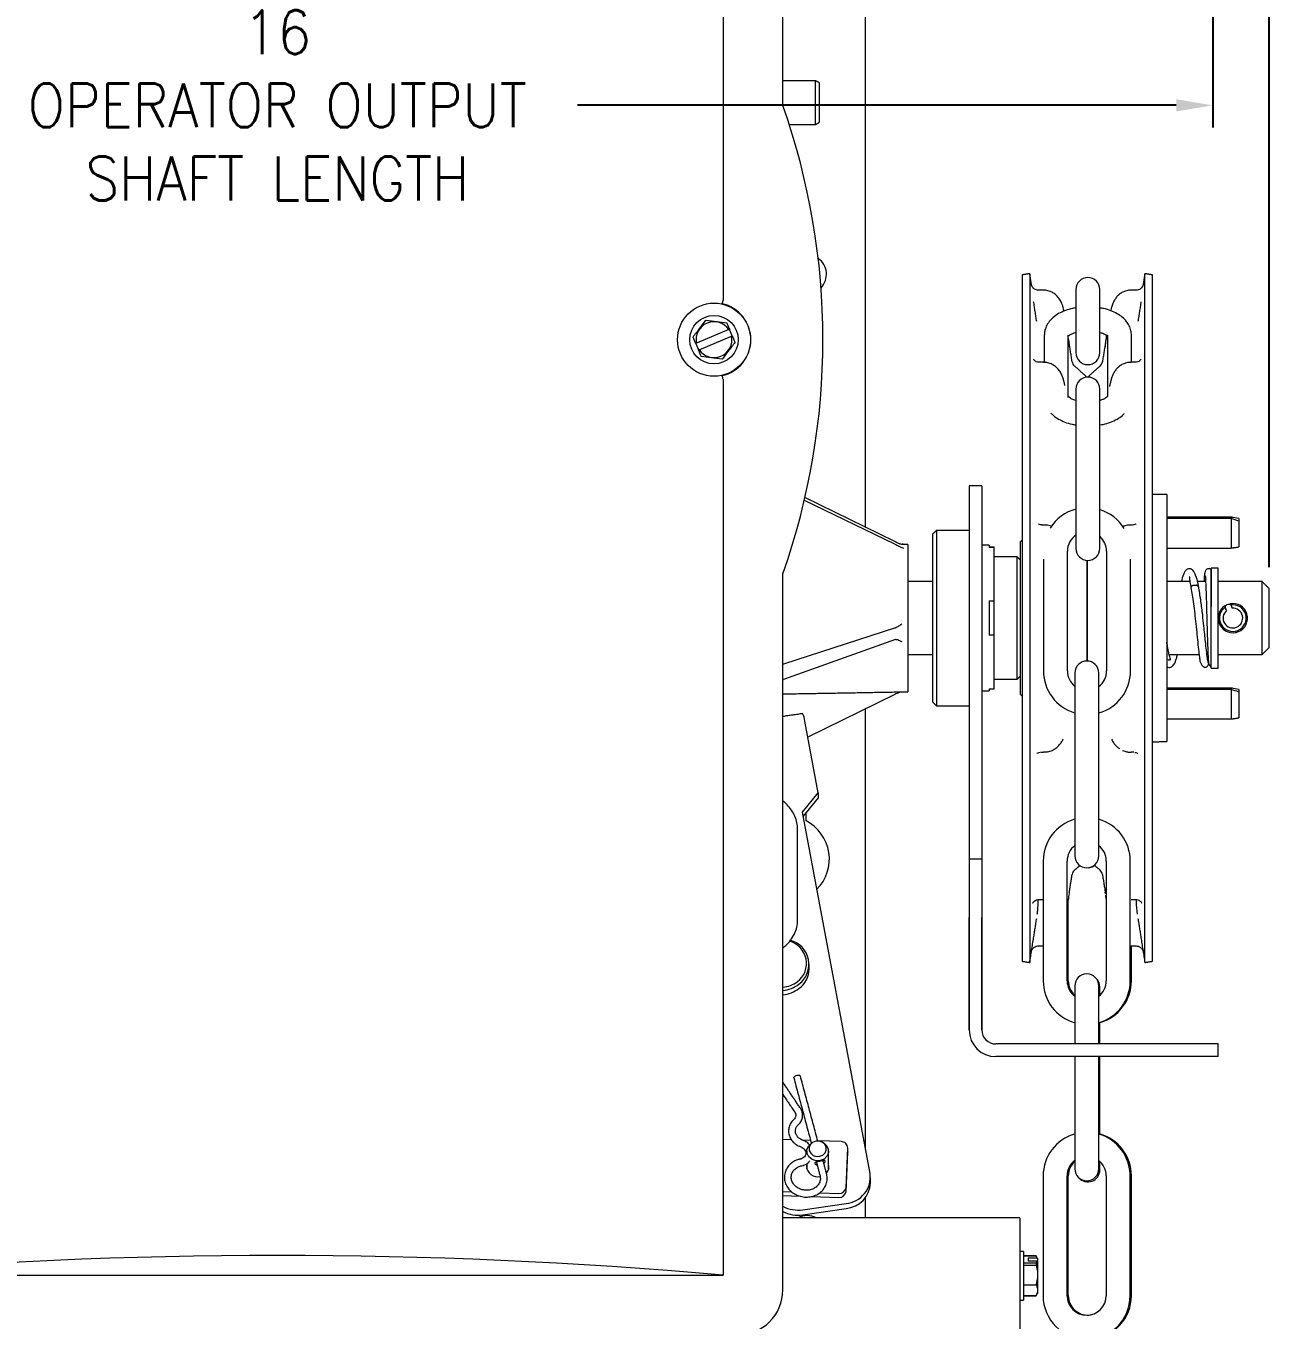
# Model space of a CAD drawing. Extents: x 2.2 to 29, y 8 to 42.7.
# Drawn here: x 16.03 to 26.66, y 13.64 to 24.71 of the extents above; entities that cross this region are included whole.
import ezdxf

# ---------------------------------------------------------------- set-up
doc = ezdxf.new("R2010")
doc.units = 0
doc.header["$LTSCALE"] = 0.5
doc.header["$MEASUREMENT"] = 0
doc.layers.get('Defpoints').update_dxf_attribs({"linetype": 'CONTINUOUS'})
doc.layers.add('DIM', color=1, linetype='CONTINUOUS')
doc.layers.add('OBJ', color=3, linetype='CONTINUOUS')
doc.styles.add('ROMANS', font='romans.shx', dxfattribs={"width": 0.9, "height": 0.375})
doc.dimstyles.new('GENIE', dxfattribs={"dimscale": 2, "dimtxt": 0.25, "dimasz": 0.156, "dimexe": 0.095, "dimexo": 0.0925, "dimgap": 0.095, "dimtad": 0, "dimtih": 1, "dimtoh": 1, "dimdec": 5, "dimzin": 4, "dimdsep": 46, "dimlunit": 5, "dimtxsty": 'ROMANS', "dimcen": 0.09, "dimadec": 0, "dimazin": 0, "dimtfac": 1, "dimtdec": 5, "dimtofl": 0, "dimtmove": 0, "dimatfit": 3, "dimfxl": 0, "dimfrac": 2, "dimtolj": 1, "dimtzin": 4, "dimarcsym": 0})

# ---------------------------------------------------------------- blocks, each defined once
blk = doc.blocks.new('*D34')
at = {"layer": 'Defpoints', "color": 0}
for p in [(10.183, 25.747), (26.183, 25.747), (26.183, 24.028)]:
    blk.add_point(p, dxfattribs=at)
at = {"layer": 'DIM', "color": 0, "lineweight": -2}
for p, q in [((10.183, 25.562), (10.183, 23.838)), ((26.183, 25.562), (26.183, 23.838)), ((10.495, 24.028), (15.614, 24.028)), ((25.871, 24.028), (20.751, 24.028))]:
    blk.add_line(p, q, dxfattribs=at)
at = {"layer": 'DIM', "color": 0}
for points in [[(10.495, 24.08), (10.495, 23.976), (10.183, 24.028)], [(25.871, 24.08), (25.871, 23.976), (26.183, 24.028)]]:
    blk.add_solid(points, dxfattribs=at)
at = {"layer": 'DIM', "color": 0, "insert": (18.183, 24.028), "char_height": 0.375, "attachment_point": 5, "style": 'ROMANS'}
blk.add_mtext('\\A1;16\\POPERATOR OUTPUT\\PSHAFT LENGTH', dxfattribs=at)
blk = doc.blocks.new('*D35')
at = {"layer": 'Defpoints', "color": 0}
for p in [(26.665, 40.907), (7.4, 35.562), (26.665, 19.895)]:
    blk.add_point(p, dxfattribs=at)
at = {"layer": 'DIM', "color": 0, "lineweight": -2}
for p, q in [((26.665, 20.08), (26.665, 41.097)), ((7.712, 40.907), (11.926, 40.907)), ((26.353, 40.907), (17.738, 40.907))]:
    blk.add_line(p, q, dxfattribs=at)
at = {"layer": 'DIM', "color": 0}
for points in [[(7.712, 40.959), (7.712, 40.855), (7.4, 40.907)], [(26.353, 40.959), (26.353, 40.855), (26.665, 40.907)]]:
    blk.add_solid(points, dxfattribs=at)
at = {"layer": 'DIM', "color": 0, "insert": (14.832, 40.907), "char_height": 0.375, "attachment_point": 5, "style": 'ROMANS'}
blk.add_mtext('\\A1;19 1/4 TYPICAL MIN.\\PSIDE ROOM', dxfattribs=at)

msp = doc.modelspace()

# ---------------------------------------------------------------- linework, layer by layer
at = {"layer": 'OBJ', "linetype": 'Continuous', "lineweight": 15}
for p, q in [((22.506124, 24.025946), (22.506124, 30.149075)), ((21.995214, 30.024074), (21.995214, 22.361324)), ((23.214204, 20.419156), (23.214204, 25.686775)), ((22.785904, 23.863873), (22.785904, 24.238875)), ((22.815904, 24.221552), (22.815904, 23.881196)), ((22.815904, 24.199377), (22.815904, 24.051374)), ((22.815904, 24.051374), (22.815904, 23.903376)), ((24.553206, 22.578299), (24.553206, 21.197827)), ((24.617405, 22.58847), (24.617405, 16.69847)), ((25.602402, 21.203211), (25.602402, 22.58847)), ((25.666606, 16.708636), (25.666606, 22.578299)), ((25.012405, 22.453369), (25.012405, 21.913369)), ((25.217403, 21.913369), (25.217403, 22.453369)), ((22.044868, 22.109938), (21.767369, 21.993545)), ((21.790577, 21.938211), (22.068077, 22.054609)), ((22.073418, 22.056848), (22.050209, 22.112177)), ((21.762033, 21.991301), (21.785241, 21.935972)), ((21.995214, 21.686825), (21.995214, 14.024075)), ((25.012405, 21.601862), (25.012405, 21.492814)), ((25.217403, 21.492814), (25.217403, 21.601862)), ((24.553206, 21.197827), (24.553206, 16.708636)), ((25.602402, 16.69847), (25.602402, 21.203211)), ((24.099905, 20.773471), (24.099905, 19.943328)), ((24.207907, 20.773471), (24.207907, 19.943328)), ((25.789908, 20.69919), (25.789908, 20.432063)), ((23.463276, 20.276452), (22.690082, 20.649882)), ((23.463276, 20.297098), (22.695535, 20.67333)), ((25.012405, 20.670641), (25.012405, 20.239695)), ((25.217403, 20.239695), (25.217403, 20.670641)), ((26.339904, 20.506099), (25.789908, 20.506099)), ((26.339904, 20.494835), (25.789908, 20.494835)), ((26.339904, 20.506188), (26.339904, 20.506099)), ((26.339904, 20.506099), (26.339904, 20.494835)), ((26.339904, 20.494835), (26.339904, 20.242187)), ((26.404906, 20.49468), (26.404906, 20.451864)), ((23.789905, 18.923469), (23.789905, 20.36347)), ((23.819904, 20.39347), (23.819904, 18.89347)), ((25.789908, 20.432063), (25.789908, 19.754128)), ((26.404906, 20.472758), (26.404906, 20.251686)), ((26.404906, 20.451864), (26.404906, 20.29019)), ((23.575253, 20.273435), (23.575253, 19.0135)), ((24.271905, 20.266967), (24.271905, 20.24558)), ((24.271905, 20.252671), (24.314904, 20.252671)), ((24.314904, 20.168469), (24.314904, 20.252671)), ((24.539905, 18.989874), (24.539905, 20.297065)), ((24.314904, 20.24558), (24.271905, 20.24558)), ((24.314904, 19.790956), (24.314904, 20.24558)), ((24.509905, 19.64347), (24.509905, 20.166967)), ((25.109908, 19.277042), (25.109908, 20.137315)), ((25.109908, 20.137315), (25.109908, 19.277042)), ((26.167905, 19.424153), (26.167905, 20.070971)), ((26.229903, 19.424153), (26.229903, 20.070971)), ((22.506124, 13.899074), (22.506124, 20.022203)), ((24.099905, 19.943328), (24.099905, 18.41361)), ((24.207907, 19.943328), (24.207907, 18.41361)), ((26.604905, 19.64347), (26.604905, 19.95547)), ((26.664904, 19.64347), (26.664904, 19.895471)), ((24.271905, 19.790956), (24.314904, 19.790956)), ((24.271905, 19.790956), (24.271905, 19.495983)), ((24.314904, 19.495983), (24.314904, 19.790956)), ((25.789908, 19.754128), (25.789908, 19.275615)), ((26.301654, 19.708434), (26.290015, 19.737199)), ((26.336365, 19.755954), (26.348005, 19.727184)), ((24.509905, 19.119967), (24.509905, 19.64347)), ((26.604905, 19.33147), (26.604905, 19.64347)), ((26.664904, 19.391469), (26.664904, 19.64347)), ((23.47087, 19.559713), (22.512695, 19.249192)), ((24.314904, 19.495983), (24.271905, 19.495983)), ((24.314904, 19.037666), (24.314904, 19.495983)), ((23.47087, 19.460244), (22.512695, 19.116968)), ((26.167905, 19.215968), (26.167905, 19.424153)), ((26.229903, 19.215968), (26.229903, 19.424153)), ((25.789908, 19.275615), (25.789908, 18.720353)), ((22.506124, 19.247475), (22.512695, 19.249192)), ((25.003554, 19.173776), (25.003554, 18.903776)), ((25.208552, 18.903776), (25.208552, 19.173776)), ((22.506124, 19.115027), (22.512695, 19.116969)), ((24.271905, 19.037666), (24.314904, 19.037666)), ((24.271905, 19.037666), (24.271905, 19.019968)), ((24.314904, 19.037666), (24.314904, 19.11847)), ((26.339904, 19.044659), (25.789908, 19.044659)), ((26.339904, 19.044748), (26.339904, 19.044659)), ((26.339904, 19.044659), (26.339904, 19.033395)), ((23.463276, 18.989837), (22.719157, 18.625178)), ((26.339904, 19.033395), (25.789908, 19.033395)), ((26.339904, 19.033395), (26.339904, 18.780751)), ((26.404906, 19.033245), (26.404906, 18.990423)), ((26.404906, 19.011318), (26.404906, 18.79025)), ((26.404906, 18.990423), (26.404906, 18.828749)), ((23.214204, 15.09832), (23.214204, 18.867783)), ((22.808122, 18.149604), (22.693691, 18.761307)), ((25.789908, 18.720353), (25.789908, 18.587749)), ((24.712219, 18.496188), (24.735375, 18.496188)), ((25.507589, 18.496188), (25.484432, 18.496188)), ((24.099905, 18.41361), (24.099905, 17.583467)), ((24.207907, 18.41361), (24.207907, 17.583467)), ((22.674373, 17.984048), (22.808122, 18.149604)), ((22.808122, 18.105534), (22.681071, 17.948262)), ((22.808122, 18.149604), (22.808122, 18.105534)), ((23.252567, 14.893266), (22.674373, 17.984048)), ((22.706705, 17.908693), (22.706705, 17.979998)), ((25.003554, 17.879778), (25.003554, 17.609778)), ((25.208552, 17.609778), (25.208552, 17.879778)), ((24.099905, 17.583467), (24.099905, 16.121469)), ((24.099905, 17.583467), (24.207907, 17.583467)), ((24.207907, 17.583467), (24.207907, 16.121469)), ((24.099905, 16.121469), (24.099905, 17.083469)), ((24.207907, 16.121469), (24.207907, 17.083469)), ((25.002737, 16.49841), (25.002737, 16.228405)), ((25.207735, 16.228405), (25.207735, 16.49841)), ((25.217403, 16.417094), (25.217403, 16.48868)), ((26.229903, 16.001471), (24.327905, 16.001471)), ((26.229903, 15.893469), (26.229903, 16.001471)), ((26.229903, 15.893469), (24.327905, 15.893469)), ((22.607827, 15.419364), (22.607982, 15.419115)), ((22.580728, 15.181396), (22.506124, 15.183953)), ((22.743707, 15.175811), (22.676504, 15.178115)), ((23.004123, 15.166893), (22.804832, 15.173717)), ((25.002737, 15.204407), (25.002737, 14.934407)), ((25.207735, 14.934407), (25.207735, 15.204407)), ((23.047076, 14.775338), (23.061757, 15.111724)), ((23.047076, 14.740547), (23.061757, 15.076933)), ((23.061804, 15.078984), (23.061757, 15.076933)), ((22.7116, 14.973183), (22.708677, 14.955377)), ((25.217403, 14.924678), (25.217403, 14.996762)), ((22.7116, 14.938392), (22.710634, 14.934693)), ((22.897604, 14.938392), (22.898548, 14.934792)), ((22.898571, 14.934693), (22.897604, 14.938392)), ((22.506124, 14.740678), (22.582113, 14.738073)), ((22.821916, 14.72986), (22.984801, 14.72428)), ((22.506124, 14.705887), (22.655572, 14.700766)), ((22.676847, 14.584251), (23.046804, 14.638566)), ((22.747462, 14.697617), (22.984801, 14.689488)), ((23.214204, 14.514884), (23.214204, 14.690488)), ((22.676847, 14.540181), (23.046804, 14.594496)), ((24.532203, 14.514884), (24.532203, 12.386323)), ((24.563207, 14.226088), (24.563207, 14.203143)), ((24.563207, 14.203143), (24.563207, 13.812089)), ((24.563207, 14.188669), (24.671659, 14.188669)), ((24.603203, 14.171745), (24.677948, 14.171745)), ((24.603203, 14.171745), (24.603203, 14.144289)), ((24.671659, 14.189091), (24.671659, 14.188669)), ((24.683205, 14.169088), (24.683205, 14.163494)), ((24.671659, 14.127365), (24.563207, 14.127365)), ((24.563207, 14.111093), (24.671659, 14.111093)), ((24.677948, 14.144289), (24.603203, 14.144289)), ((24.671659, 14.127365), (24.671659, 14.111093)), ((24.683205, 14.163494), (24.683205, 14.136038)), ((24.683205, 14.136038), (24.683205, 14.054882)), ((14.370217, 14.024075), (21.995214, 14.024075)), ((24.683205, 14.054882), (24.683205, 13.997502)), ((24.683205, 13.997502), (24.683205, 13.910836)), ((24.563207, 13.94129), (24.671659, 13.94129)), ((24.671659, 13.849288), (24.563207, 13.849288)), ((24.671659, 13.849288), (24.671659, 13.849091)), ((24.683205, 13.910836), (24.683205, 13.879743)), ((24.683205, 13.879743), (24.683205, 13.869089))]:
    msp.add_line(p, q, dxfattribs=at)
at = {"layer": 'OBJ', "linetype": 'Continuous', "lineweight": 15, "flags": 128}
for points in [[(26.052976, 19.919561), (26.052976, 19.919561)], [(25.120712, 17.508333), (25.154128, 17.515969), (25.17491, 17.527566)], [(22.599839, 15.712684), (22.599708, 15.715256), (22.602646, 15.720977), (22.609461, 15.72659), (22.61911, 15.731241), (22.63013, 15.734217), (22.640835, 15.735066), (22.649607, 15.733663), (22.655098, 15.730218), (22.656346, 15.727825)], [(22.78743, 15.169273), (22.761049, 15.158568), (22.741299, 15.139738), (22.731185, 15.115647), (22.732251, 15.089961), (22.744331, 15.066593), (22.765587, 15.049097), (22.792785, 15.040137), (22.82178, 15.041085), (22.848156, 15.051786), (22.867905, 15.070615), (22.878019, 15.094706), (22.876954, 15.120392), (22.864874, 15.14376), (22.843618, 15.161257), (22.81642, 15.170216), (22.78743, 15.169273)], [(22.861504, 15.149472), (22.879981, 15.132557), (22.895089, 15.103332), (22.896422, 15.071207), (22.883773, 15.041076), (22.859077, 15.017525), (22.826084, 15.00414), (22.789819, 15.002962), (22.755811, 15.014165), (22.729224, 15.036045), (22.714116, 15.06527), (22.712783, 15.097395), (22.725432, 15.127526), (22.747706, 15.149472)], [(22.710657, 14.934792), (22.711098, 14.936557), (22.7116, 14.938392)]]:
    msp.add_lwpolyline(points, dxfattribs=at)
at = {"layer": 'OBJ', "linetype": 'Continuous', "lineweight": 15}
for radius in [0.3125, 0.207]:
    msp.add_circle((21.917724, 22.024075), radius, dxfattribs=at)
for centre, radius, start, end in [((16.838361, 22.024075), 6.010909, 340.5466288, 19.4533712), ((22.714205, 22.583525), 0.165, 315.9495438, 54.9281387), ((25.114905, 22.453371), 0.1025, 0, 180), ((21.917724, 22.024075), 0.31504, 282.5866872, 77.4133128), ((21.917724, 22.024075), 0.153422, 34.0312691, 191.4788268), ((21.917724, 22.024075), 0.153422, 214.0312691, 11.4788268), ((25.114905, 21.913371), 0.1025, 180, 0), ((25.0422, 21.845451), 0.0625, 189, 228.3263491), ((25.177611, 21.845451), 0.0625, 311.6736509, 351), ((25.114905, 21.601862), 0.1025, 0, 180), ((25.047405, 21.673469), 0.0625, 28.7921374, 48.3263491), ((25.172405, 21.673469), 0.0625, 131.6736509, 150.4254472), ((25.10725, 20.215167), 0.3725, 104.7508363, 148.0730102), ((25.10725, 20.215167), 0.3725, 31.486145, 72.5155671), ((25.10725, 20.215167), 0.1675, 124.3625347, 180), ((25.10725, 20.215167), 0.1675, 0, 48.0749806), ((25.114905, 20.239692), 0.1025, 180, 0), ((26.041545, 19.900476), 0.022247, 20.8555717, 59.0817047), ((26.354905, 19.643469), 0.125, 123.5634619, 100.4895438), ((26.354905, 19.643469), 0.114, 124.6943218, 99.3586839), ((26.354905, 19.643469), 0.084, 129.3411564, 94.7118492), ((25.106055, 19.173777), 0.1025, 0, 180), ((25.10725, 19.191167), 0.3725, 180, 253.3700745), ((25.10725, 19.191167), 0.1675, 180, 231.7516116), ((25.10725, 19.191167), 0.1675, 307.21508, 0), ((25.10725, 19.191167), 0.3725, 285.7809897, 0), ((22.523133, 18.74923), 0.170985, 4.0504257, 26.8547177), ((22.536705, 17.582875), 0.3675, 315.2729065, 62.4459588), ((25.105251, 17.565503), 0.3725, 106.3092813, 180), ((25.105251, 17.565503), 0.3725, 0, 73.8992248), ((25.105251, 17.565503), 0.1675, 127.382777, 180), ((25.106055, 17.609777), 0.1025, 180, 0), ((25.105251, 17.565503), 0.1675, 0, 51.9212783), ((25.0422, 17.441487), 0.0625, 131.6736509, 171), ((25.177611, 17.441487), 0.0625, 9, 48.3263491), ((22.512844, 16.691024), 0.195894, 307.234045, 75.2267679), ((22.516989, 16.682188), 0.21233, 306.8701221, 75.9098698), ((22.520425, 16.646335), 0.211302, 305.9205646, 359.1988654), ((25.105235, 16.498407), 0.1025, 0, 180), ((22.483901, 16.733021), 0.246854, 275.1650612, 306.6844932), ((22.484094, 16.727455), 0.268281, 274.7100764, 306.689902), ((25.105251, 16.541503), 0.3725, 180, 254.0254907), ((25.105251, 16.541503), 0.1675, 180, 232.2633206), ((25.114905, 16.542472), 0.1675, 180, 227.9581789), ((25.114905, 16.488679), 0.1025, 0, 48.6641457), ((25.105251, 16.541503), 0.1675, 307.7231848, 0), ((25.105251, 16.541503), 0.3725, 285.9695174, 0), ((25.114905, 16.542472), 0.3725, 285.9720133, 0), ((22.484115, 16.690291), 0.268226, 274.7067164, 306.693262), ((24.327905, 16.121469), 0.228, 180, 270), ((24.327905, 16.121469), 0.12, 180, 270), ((23.005499, 15.110643), 0.056268, 1.1011171, 91.401525), ((25.10442, 14.873107), 0.3725, 105.8416992, 180), ((25.10442, 14.873107), 0.3725, 0, 73.8975877), ((25.114905, 14.87416), 0.3725, 0, 74.0279867), ((22.802404, 14.960047), 0.093844, 182.8524136, 284.1806198), ((22.822475, 14.952117), 0.078027, 316.1123634, 15.6636671), ((25.10442, 14.873107), 0.1675, 127.378375, 180), ((25.114905, 14.87416), 0.1675, 132.0418211, 180), ((25.10442, 14.873107), 0.1675, 0, 51.9168344), ((23.028096, 14.864144), 0.226352, 274.7408815, 7.3920889), ((25.105235, 14.934407), 0.1025, 180, 0), ((25.114905, 14.924679), 0.1025, 220.9907817, 0), ((22.989897, 14.781572), 0.057518, 264.9172162, 353.7781297), ((22.989899, 14.746778), 0.057516, 264.9150275, 353.7803184), ((23.026333, 14.823413), 0.22983, 275.1099956, 357.3999721), ((22.635796, 14.857596), 0.27641, 242.0221259, 278.5407293), ((22.63579, 14.813487), 0.276373, 242.0195725, 278.5432828), ((22.714205, 14.369525), 0.165, 61.7602993, 118.2397007), ((22.120215, 13.899075), 0.385909, 270, 0), ((25.10442, 13.849107), 0.3725, 180, 0), ((25.10442, 13.849107), 0.1675, 180, 0), ((25.114905, 13.85016), 0.1675, 180, 273.9330505), ((25.114905, 13.85016), 0.3725, 274.9251865, 0)]:
    msp.add_arc(centre, radius, start, end, dxfattribs=at)
for centre, major_axis, ratio, start_param, end_param in [((26.084387, 20.358868), (0.465069, 0.042594), 0.322346436, 0.78133214, 0.959897173), ((26.084387, 20.389508), (0.465069, -0.042594), 0.322346436, 0.840360327, 1.01892536), ((26.084387, 18.89743), (0.465069, 0.042594), 0.322346436, 0.78133214, 0.959897173), ((26.084387, 18.92807), (0.465069, -0.042594), 0.322346436, 0.840360327, 1.01892536), ((18.182715, -0.240857), (25, 0), 0.577350269, 1.417698957, 1.723893696)]:
    msp.add_ellipse(centre, major_axis=major_axis, ratio=ratio, start_param=start_param, end_param=end_param, dxfattribs=at)
for points in [[(22.785904, 24.238875), (22.506124, 24.238875)], [(22.815904, 24.221552), (22.785904, 24.238875)], [(22.506124, 24.025946), (22.501647, 24.025176)], [(22.560787, 23.863873), (22.785904, 23.863873)], [(22.785904, 23.863873), (22.815904, 23.881196)], [(24.617405, 22.58847), (24.553206, 22.578299)], [(24.632517, 22.49305), (24.617405, 22.58847)], [(25.602402, 22.58847), (25.586689, 22.489244)], [(25.666606, 22.578299), (25.602402, 22.58847)], [(25.58653, 22.485823), (25.587731, 22.49252)], [(21.995214, 22.361324), (21.995106, 22.36032)], [(24.735375, 22.446925), (24.692221, 22.446925)], [(25.527695, 22.446925), (25.484432, 22.446925)], [(24.677047, 22.178591), (24.650981, 22.348793)], [(25.568827, 22.348793), (25.54276, 22.178591)], [(22.026921, 22.167703), (22.050209, 22.112177)], [(21.762033, 21.991301), (21.738745, 22.046828)], [(22.044868, 22.109938), (22.050209, 22.112177)], [(22.073418, 22.056848), (22.068077, 22.054609)], [(24.742406, 22.062517), (24.742406, 21.829027)], [(24.947403, 21.52884), (24.947403, 22.062517)], [(25.282405, 22.062517), (25.282405, 21.536983)], [(25.487407, 21.830552), (25.487407, 22.062517)], [(21.762033, 21.991301), (21.767369, 21.993545)], [(21.790577, 21.938211), (21.785241, 21.935972)], [(24.980468, 21.835672), (24.95496, 21.996727)], [(25.265293, 21.999538), (25.23934, 21.835672)], [(24.735375, 21.830552), (24.699443, 21.830552)], [(25.520401, 21.830552), (25.484432, 21.830552)], [(25.088957, 21.720152), (25.000644, 21.798769)], [(25.219168, 21.798769), (25.13085, 21.720152)], [(21.995106, 21.687829), (21.995214, 21.686825)], [(25.302577, 21.637212), (25.29916, 21.622485)], [(25.012405, 21.492814), (25.012405, 20.670641)], [(25.217403, 20.670641), (25.217403, 21.492814)], [(24.207907, 20.773471), (24.099905, 20.773471)], [(25.789908, 20.69919), (25.666606, 20.70134)], [(26.339904, 20.506188), (25.789908, 20.506188)], [(26.351844, 20.504442), (26.339904, 20.506188)], [(23.819904, 20.39347), (23.789905, 20.36347)], [(24.099905, 20.39347), (23.819904, 20.39347)], [(24.74165, 20.438675), (24.722567, 20.438675)], [(25.497245, 20.438675), (25.478256, 20.438675)], [(23.575253, 20.273435), (23.523782, 20.274336)], [(24.271905, 20.266967), (24.207907, 20.266967)], [(24.553206, 20.310366), (24.539905, 20.297065)], [(24.509905, 20.166967), (24.314904, 20.166967)], [(24.539905, 20.136968), (24.509905, 20.166967)], [(24.734751, 20.146937), (24.734751, 19.191169)], [(24.939749, 19.191169), (24.939749, 20.215167)], [(25.274746, 20.215167), (25.274746, 19.191169)], [(25.479748, 19.191169), (25.479748, 20.146951)], [(25.789908, 20.242187), (26.339904, 20.242187)], [(26.339904, 20.242187), (26.404906, 20.251686)], [(26.229903, 20.070971), (26.167905, 20.070971)], [(22.506124, 20.022203), (22.501647, 20.022973)], [(23.789905, 19.95547), (23.575253, 19.95547)], [(25.987448, 19.95547), (25.789908, 19.95547)], [(26.121845, 19.95547), (26.052704, 19.95547)], [(26.604905, 19.95547), (26.229903, 19.95547)], [(26.664904, 19.895471), (26.604905, 19.95547)], [(26.064155, 19.898291), (26.063001, 19.905547)], [(26.2858, 19.747628), (26.290015, 19.737199)], [(26.336365, 19.755954), (26.332151, 19.766382)], [(23.47087, 19.559713), (23.471827, 19.560014)], [(23.471827, 19.460577), (23.47087, 19.460244)], [(26.604905, 19.33147), (26.664904, 19.391469)], [(23.575253, 19.33147), (23.789905, 19.33147)], [(25.810408, 19.33147), (26.065957, 19.33147)], [(26.133334, 19.33147), (26.142054, 19.33147)], [(26.142861, 19.267228), (26.143903, 19.259865)], [(26.229903, 19.33147), (26.604905, 19.33147)], [(24.509905, 19.119967), (24.539905, 19.149967)], [(26.142974, 19.243842), (26.144185, 19.243983)], [(26.14625, 19.244227), (26.149122, 19.253857)], [(26.167905, 19.215968), (26.229903, 19.215968)], [(24.314904, 19.119967), (24.509905, 19.119967)], [(26.339904, 19.044748), (25.789908, 19.044748)], [(26.351844, 19.043007), (26.339904, 19.044748)], [(22.506124, 18.99484), (23.575253, 19.0135)], [(24.207907, 19.019968), (24.271905, 19.019968)], [(24.539905, 18.989874), (24.553206, 18.976574)], [(22.675678, 18.826468), (22.506124, 18.801575)], [(23.789905, 18.923469), (23.819904, 18.89347)], [(23.819904, 18.89347), (24.099905, 18.89347)], [(25.003554, 18.903776), (25.003554, 17.879778)], [(25.208552, 17.879778), (25.208552, 18.903776)], [(25.789908, 18.780751), (26.339904, 18.780751)], [(26.339904, 18.780751), (26.404906, 18.79025)], [(25.666606, 18.5856), (25.789908, 18.587749)], [(22.632706, 17.064607), (22.632706, 17.835942)], [(24.732752, 17.565502), (24.732752, 16.541503)], [(24.937749, 16.541503), (24.937749, 17.565502)], [(25.000644, 17.48817), (25.044869, 17.527542)], [(25.171334, 17.530753), (25.219168, 17.48817)], [(25.272746, 17.565502), (25.272746, 16.541503)], [(25.477749, 16.541503), (25.477749, 17.565502)], [(24.95496, 17.290213), (24.980468, 17.451263)], [(25.23934, 17.451263), (25.265293, 17.287401)], [(24.956565, 17.300528), (24.954946, 17.290213)], [(25.26535, 17.287411), (25.263247, 17.300528)], [(24.69675, 17.237169), (24.732752, 17.237169)], [(24.947403, 16.542475), (24.947403, 17.24396)], [(25.484432, 17.237169), (25.523217, 17.237169)], [(24.650981, 16.91047), (24.677047, 17.075603)], [(25.54276, 17.075603), (25.568827, 16.91047)], [(24.617405, 16.69847), (24.650924, 16.910099)], [(24.692221, 16.840015), (24.732752, 16.840015)], [(25.484432, 16.840015), (25.527695, 16.840015)], [(25.487407, 16.542475), (25.487407, 16.840015)], [(25.570666, 16.898892), (25.602402, 16.69847)], [(22.731706, 16.64338), (22.731706, 16.680495)], [(24.553206, 16.708636), (24.617405, 16.69847)], [(25.602402, 16.69847), (25.666606, 16.708636)], [(25.002737, 16.228405), (25.002737, 16.001471)], [(25.207735, 16.001471), (25.207735, 16.228405)], [(25.217403, 16.001471), (25.217403, 16.186288)], [(25.002737, 15.893469), (25.002737, 15.204407)], [(25.207735, 15.204407), (25.207735, 15.893469)], [(25.217403, 15.228061), (25.217403, 15.893469)], [(22.80555, 15.171047), (22.656346, 15.727825)], [(22.656492, 15.451813), (22.506124, 15.67487)], [(22.599839, 15.712684), (22.750292, 15.151241)], [(22.506124, 15.57021), (22.607982, 15.419115)], [(22.7116, 15.084301), (22.7116, 15.07337)], [(22.759106, 15.157286), (22.747706, 15.149472)], [(22.861504, 15.149472), (22.850099, 15.157286)], [(22.897604, 14.930995), (22.897604, 15.084301)], [(23.061804, 15.078984), (23.061804, 15.11378)], [(22.7116, 14.97989), (22.7116, 14.930995)], [(22.79263, 14.993237), (22.824056, 14.875962)], [(22.880563, 14.891102), (22.849705, 15.006261)], [(23.255927, 14.812987), (23.255927, 14.857057)], [(24.731921, 14.873108), (24.731921, 13.849105)], [(24.936919, 13.849105), (24.936919, 14.873108)], [(24.947403, 13.850161), (24.947403, 14.874159)], [(25.27192, 14.873108), (25.27192, 13.849105)], [(25.476923, 13.849105), (25.476923, 14.873108)], [(25.487407, 13.850161), (25.487407, 14.874159)], [(24.532203, 14.514884), (22.506124, 14.514884)], [(24.563207, 14.226088), (24.532203, 14.226088)], [(24.671659, 14.189091), (24.563207, 14.189091)], [(24.683205, 14.169088), (24.671659, 14.189091)], [(24.683205, 13.997502), (24.671659, 13.94129)], [(24.563207, 13.849091), (24.671659, 13.849091)], [(24.683205, 13.879743), (24.671659, 13.849288)], [(24.671659, 13.849091), (24.683205, 13.869089)], [(24.532203, 13.812089), (24.563207, 13.812089)]]:
    msp.add_open_spline(points, degree=1, dxfattribs=at)
for points, knots in [([(24.692474, 22.447516), (24.686406, 22.447713), (24.67442, 22.448102), (24.658937, 22.455598), (24.647312, 22.465034), (24.639718, 22.47473), (24.635359, 22.483), (24.633297, 22.488473), (24.632435, 22.491327), (24.631971, 22.49306), (24.631781, 22.49397), (24.631965, 22.493071), (24.632086, 22.492483)], [0, 0, 0, 0, 0.160723658, 0.317467339, 0.449039466, 0.559485545, 0.64684006, 0.703828519, 0.744557831, 0.79087713, 0.862969374, 1, 1, 1, 1]), ([(25.587769, 22.492774), (25.587827, 22.49303), (25.587933, 22.493494), (25.587423, 22.491421), (25.58629, 22.487795), (25.583003, 22.47955), (25.574159, 22.465693), (25.557258, 22.45304), (25.540011, 22.446563), (25.530349, 22.447566), (25.527845, 22.447826)], [0, 0, 0, 0, 0.085695698, 0.155321338, 0.209493522, 0.279796776, 0.459123871, 0.70319587, 0.923068374, 1, 1, 1, 1]), ([(21.986376, 22.331545), (21.98639, 22.331546), (21.98655, 22.331558), (21.987108, 22.33216), (21.988423, 22.335296), (21.990483, 22.341826), (21.992818, 22.350487), (21.994343, 22.357043), (21.995106, 22.36032)], [0, 0, 0, 0, 0.011627607, 0.133699462, 0.350887786, 0.567404737, 0.783756623, 1, 1, 1, 1]), ([(24.910589, 22.267698), (24.9102, 22.269932), (24.906751, 22.289733), (24.897867, 22.321804), (24.878699, 22.363683), (24.8528, 22.398301), (24.819436, 22.424961), (24.782259, 22.440909), (24.754011, 22.447996), (24.737962, 22.446333), (24.7353, 22.446057)], [0, 0, 0, 0, 0.0248860027, 0.2206083557, 0.362695592, 0.5276478581, 0.6900004785, 0.8234776184, 0.9707171576, 1, 1, 1, 1]), ([(25.484498, 22.445916), (25.48172, 22.446241), (25.465943, 22.44809), (25.438716, 22.441103), (25.406347, 22.427742), (25.379899, 22.409019), (25.358303, 22.386981), (25.340618, 22.361497), (25.326539, 22.332367), (25.316323, 22.302106), (25.312211, 22.281399), (25.310339, 22.271974)], [0, 0, 0, 0, 0.031067016, 0.176446955, 0.303476074, 0.42120954, 0.533836814, 0.645554971, 0.764890959, 0.89297872, 1, 1, 1, 1]), ([(25.012405, 22.296106), (25.002978, 22.294695), (24.971225, 22.289943), (24.920832, 22.273877), (24.865118, 22.248676), (24.818964, 22.216894), (24.783344, 22.180695), (24.758365, 22.140373), (24.744567, 22.100232), (24.743056, 22.073862), (24.742406, 22.062517)], [0, 0, 0, 0, 0.065010847, 0.21896057, 0.376748002, 0.522567334, 0.659056352, 0.786291141, 0.908059203, 1, 1, 1, 1]), ([(25.487407, 22.062517), (25.48661, 22.075094), (25.484844, 22.102956), (25.469726, 22.143849), (25.444453, 22.182988), (25.409725, 22.217668), (25.365524, 22.248018), (25.311815, 22.272783), (25.261432, 22.289205), (25.228332, 22.294372), (25.217403, 22.296078)], [0, 0, 0, 0, 0.101897958, 0.2257459853, 0.3501484152, 0.4807947627, 0.6214157224, 0.7712069528, 0.9244610161, 1, 1, 1, 1]), ([(21.738745, 22.046828), (21.758164, 22.072372), (21.794638, 22.12035), (21.830957, 22.16812), (21.847938, 22.190456)], [0, 0, 0, 0, 0.532431067, 1, 1, 1, 1]), ([(21.847938, 22.190456), (21.879771, 22.186409), (21.939557, 22.178807), (21.999087, 22.171241), (22.026921, 22.167703)], [0, 0, 0, 0, 0.532430649, 1, 1, 1, 1]), ([(22.073418, 22.056848), (22.078247, 22.045332), (22.086099, 22.026606), (22.093757, 22.008351), (22.096706, 22.001322)], [0, 0, 0, 0, 0.614958263, 1, 1, 1, 1]), ([(24.954946, 21.996722), (24.954696, 21.998322), (24.953272, 22.007468), (24.950056, 22.026926), (24.947403, 22.042979)], [0, 0, 0, 0, 0.174946713, 1, 1, 1, 1]), ([(24.947403, 22.030124), (24.948554, 22.022236), (24.953294, 21.989718), (24.955155, 21.972312), (24.956565, 21.959129)], [0, 0, 0, 0, 0.242592407, 1, 1, 1, 1]), ([(24.948563, 22.055674), (24.952264, 22.058804), (24.959713, 22.065102), (24.982454, 22.07749), (25.002965, 22.083827), (25.012405, 22.086744)], [0, 0, 0, 0, 0.347682759, 0.699783759, 1, 1, 1, 1]), ([(25.217403, 22.086397), (25.223573, 22.084733), (25.242369, 22.079663), (25.263849, 22.069003), (25.277795, 22.058997), (25.2796, 22.057176), (25.279645, 22.057129)], [0, 0, 0, 0, 0.197401803, 0.601358711, 0.989875231, 1, 1, 1, 1]), ([(25.263247, 21.959129), (25.263982, 21.965951), (25.266158, 21.986148), (25.270903, 22.021595), (25.276114, 22.056195), (25.277149, 22.063066)], [0, 0, 0, 0, 0.290163758, 0.859028291, 1, 1, 1, 1]), ([(25.276163, 22.065826), (25.273558, 22.050074), (25.268515, 22.01959), (25.266381, 22.006065), (25.26535, 21.999529)], [0, 0, 0, 0, 0.516729161, 1, 1, 1, 1]), ([(21.808529, 21.880451), (21.80558, 21.88748), (21.797923, 21.905735), (21.79007, 21.924458), (21.785241, 21.935972)], [0, 0, 0, 0, 0.385068515, 1, 1, 1, 1]), ([(22.096706, 22.001322), (22.077284, 21.975777), (22.040808, 21.927802), (22.004492, 21.880032), (21.987512, 21.857698)], [0, 0, 0, 0, 0.5324572394, 1, 1, 1, 1]), ([(21.987512, 21.857698), (21.955678, 21.861743), (21.895891, 21.869339), (21.836362, 21.876911), (21.808529, 21.880451)], [0, 0, 0, 0, 0.532452683, 1, 1, 1, 1]), ([(24.699148, 21.831326), (24.697348, 21.831078), (24.688636, 21.829877), (24.674501, 21.835077), (24.660796, 21.8437), (24.653111, 21.852213), (24.649868, 21.857255), (24.649054, 21.859085), (24.649279, 21.85855), (24.649305, 21.858486)], [0, 0, 0, 0, 0.063412691, 0.306981845, 0.506643819, 0.675878519, 0.823617351, 0.979078806, 1, 1, 1, 1]), ([(24.908717, 21.673069), (24.908286, 21.674969), (24.9053, 21.68815), (24.896848, 21.713358), (24.880747, 21.746274), (24.859003, 21.775699), (24.83204, 21.800106), (24.799858, 21.818336), (24.767149, 21.829339), (24.74483, 21.829344), (24.735422, 21.829346)], [0, 0, 0, 0, 0.026044758, 0.180629903, 0.322181189, 0.463207836, 0.606304321, 0.742029218, 0.891262353, 1, 1, 1, 1]), ([(25.484366, 21.829407), (25.474559, 21.829347), (25.452965, 21.829215), (25.421741, 21.818907), (25.392553, 21.803128), (25.368042, 21.782795), (25.347589, 21.75875), (25.331369, 21.731704), (25.31888, 21.702208), (25.313571, 21.682639), (25.310828, 21.672524)], [0, 0, 0, 0, 0.113103322, 0.249049727, 0.375393733, 0.496509855, 0.616480704, 0.741978495, 0.866638818, 1, 1, 1, 1]), ([(25.570281, 21.857979), (25.570358, 21.858162), (25.570591, 21.858717), (25.568915, 21.85539), (25.563168, 21.847764), (25.55084, 21.837714), (25.53516, 21.83069), (25.524193, 21.831396), (25.520467, 21.831636)], [0, 0, 0, 0, 0.082745082, 0.25153333, 0.411270299, 0.618196795, 0.870289993, 1, 1, 1, 1]), ([(21.995106, 21.687829), (21.994343, 21.691106), (21.992818, 21.697662), (21.990483, 21.706323), (21.988423, 21.712853), (21.987108, 21.715989), (21.98655, 21.716591), (21.98639, 21.716603), (21.986376, 21.716604)], [0, 0, 0, 0, 0.216243377, 0.432595263, 0.649112214, 0.866300538, 0.988372393, 1, 1, 1, 1]), ([(24.917263, 21.636607), (24.916075, 21.642166), (24.913409, 21.654644), (24.910587, 21.66519), (24.909022, 21.671037)], [0, 0, 0, 0, 0.445552361, 1, 1, 1, 1]), ([(24.918422, 21.631763), (24.918267, 21.63239), (24.917908, 21.633829), (24.917493, 21.635922), (24.917259, 21.637104)], [0, 0, 0, 0, 0.435531426, 1, 1, 1, 1]), ([(25.310837, 21.671783), (25.310157, 21.669309), (25.307274, 21.658822), (25.304612, 21.645812), (25.302577, 21.63587)], [0, 0, 0, 0, 0.2358577219, 1, 1, 1, 1]), ([(25.012405, 21.504956), (25.006259, 21.506599), (24.987535, 21.511607), (24.965097, 21.523097), (24.948559, 21.534402), (24.944647, 21.540738), (24.945247, 21.539235), (24.945315, 21.539066)], [0, 0, 0, 0, 0.138844566, 0.422955133, 0.696235323, 0.965833114, 1, 1, 1, 1]), ([(25.284695, 21.539559), (25.284189, 21.538722), (25.28316, 21.537017), (25.269519, 21.525855), (25.247957, 21.514166), (25.228014, 21.507955), (25.219168, 21.5052)], [0, 0, 0, 0, 0.255288156, 0.519373425, 0.786803051, 1, 1, 1, 1]), ([(24.799255, 21.396794), (24.80604, 21.389511), (24.824649, 21.369533), (24.864525, 21.343525), (24.917929, 21.318515), (24.968388, 21.302154), (25.00148, 21.296982), (25.012405, 21.295274)], [0, 0, 0, 0, 0.134482746, 0.368890231, 0.618611169, 0.874091074, 1, 1, 1, 1]), ([(25.219168, 21.295537), (25.227998, 21.296866), (25.259142, 21.301554), (25.309063, 21.317414), (25.364356, 21.342945), (25.404114, 21.368512), (25.421642, 21.387539), (25.426986, 21.39334)], [0, 0, 0, 0, 0.104602571, 0.368925551, 0.639837264, 0.890199864, 1, 1, 1, 1]), ([(24.722722, 20.440116), (24.71857, 20.439822), (24.706532, 20.438971), (24.693981, 20.447874), (24.692453, 20.449591), (24.691775, 20.450352)], [0, 0, 0, 0, 0.2265231694, 0.656677032, 1, 1, 1, 1]), ([(24.807464, 20.424685), (24.802214, 20.42707), (24.783764, 20.435452), (24.760239, 20.440067), (24.743311, 20.438107), (24.741082, 20.437849)], [0, 0, 0, 0, 0.2567332343, 0.9021187761, 1, 1, 1, 1]), ([(25.478443, 20.438507), (25.477999, 20.438561), (25.462412, 20.440475), (25.437431, 20.435654), (25.415911, 20.42644), (25.408129, 20.423108)], [0, 0, 0, 0, 0.0183804514, 0.6450326838, 1, 1, 1, 1]), ([(25.527601, 20.449775), (25.527577, 20.449754), (25.527501, 20.449687), (25.518886, 20.441445), (25.504035, 20.439884), (25.496419, 20.439084)], [0, 0, 0, 0, 0.179841241, 0.579409555, 1, 1, 1, 1]), ([(23.508749, 20.276739), (23.500407, 20.280186), (23.485598, 20.286307), (23.47006, 20.293818), (23.463276, 20.297098)], [0, 0, 0, 0, 0.563356853, 1, 1, 1, 1]), ([(23.463276, 20.276452), (23.475439, 20.270439), (23.491082, 20.262705), (23.505534, 20.254409), (23.508749, 20.252563)], [0, 0, 0, 0, 0.777492768, 1, 1, 1, 1]), ([(23.539514, 20.271867), (23.539421, 20.271865), (23.52894, 20.27168), (23.5188, 20.27422), (23.508749, 20.276739)], [0, 0, 0, 0, 0.008807039, 1, 1, 1, 1]), ([(23.508749, 20.252563), (23.518797, 20.247815), (23.528934, 20.243024), (23.539421, 20.241077), (23.539514, 20.24106)], [0, 0, 0, 0, 0.991197883, 1, 1, 1, 1]), ([(26.06285, 19.906434), (26.059217, 19.925305), (26.052256, 19.961457), (26.037063, 20.013465), (26.017848, 20.052497), (25.987974, 20.068762), (25.96337, 20.062951), (25.943457, 20.042632), (25.927901, 20.010361), (25.920028, 19.976757), (25.91504, 19.95547)], [0, 0, 0, 0, 0.120483038, 0.230811743, 0.412552153, 0.535831224, 0.635210366, 0.732550757, 0.830574499, 1, 1, 1, 1]), ([(26.16859, 20.058661), (26.167869, 20.059376), (26.165602, 20.061627), (26.160359, 20.064138), (26.15376, 20.065695), (26.148607, 20.06611), (26.142942, 20.065624), (26.135752, 20.063804), (26.128225, 20.059427), (26.119116, 20.04897), (26.113525, 20.030307), (26.110348, 19.999685), (26.108865, 19.974777), (26.108137, 19.957203), (26.108065, 19.95547)], [0, 0, 0, 0, 0.023623164, 0.074341891, 0.09510142, 0.113494466, 0.131535703, 0.153555093, 0.214600237, 0.301753104, 0.517048086, 0.741345165, 0.97449406, 1, 1, 1, 1]), ([(26.167905, 19.233507), (26.167905, 19.234446), (26.167905, 19.236617), (26.167905, 19.270151), (26.167905, 19.335159), (26.167905, 19.450759), (26.167905, 19.587428), (26.167905, 19.730749), (26.167905, 19.86402), (26.167905, 19.972033), (26.167905, 20.04254), (26.167905, 20.068003), (26.167905, 20.045183), (26.167905, 19.977874), (26.167905, 19.889868), (26.167905, 19.8151), (26.167905, 19.773179), (26.167905, 19.753236), (26.167905, 19.745044), (26.167905, 19.742899), (26.167905, 19.742166), (26.167905, 19.741769), (26.167905, 19.741571), (26.167905, 19.741512), (26.167905, 19.741622), (26.167905, 19.742247), (26.167905, 19.745943), (26.167905, 19.753251), (26.167905, 19.773), (26.167905, 19.811155), (26.167905, 19.864292), (26.167905, 19.917894), (26.167905, 19.958617), (26.167905, 20.004327), (26.167905, 19.971581), (26.167905, 20.036796), (26.167905, 20.056957)], [0, 0, 0, 0, 0.0224770951, 0.0520037116, 0.111696591, 0.1715321884, 0.231686307, 0.2917814952, 0.351915517, 0.4119336111, 0.4716731209, 0.531351013, 0.5905496746, 0.6488494061, 0.7065785959, 0.7383862116, 0.7542367652, 0.762163831, 0.7641469474, 0.7646639371, 0.7649900989, 0.7651817313, 0.7653333225, 0.7654855978, 0.7656679438, 0.7659834276, 0.7669995099, 0.7717495536, 0.7764609508, 0.7953112049, 0.8263355683, 0.858316972, 0.8893878066, 0.9216944668, 0.9757924402, 1, 1, 1, 1]), ([(25.982905, 19.997554), (25.982896, 19.997543), (25.982281, 19.996838), (25.983043, 19.992016), (25.984139, 19.978392), (25.98785, 19.950751), (25.993396, 19.918319), (25.996441, 19.900516)], [0, 0, 0, 0, 0.002511934, 0.163276894, 0.381677282, 0.660588728, 1, 1, 1, 1]), ([(26.006325, 19.919566), (26.007713, 19.920396), (26.01038, 19.921988), (26.013534, 19.923108), (26.015045, 19.923644)], [0, 0, 0, 0, 0.520918551, 1, 1, 1, 1]), ([(26.015045, 19.923644), (26.017661, 19.924359), (26.022454, 19.925668), (26.027616, 19.925816), (26.02996, 19.925883)], [0, 0, 0, 0, 0.5459629043, 1, 1, 1, 1]), ([(26.02996, 19.925883), (26.031625, 19.925832), (26.035194, 19.925722), (26.038624, 19.925047), (26.040454, 19.924686)], [0, 0, 0, 0, 0.466567261, 1, 1, 1, 1]), ([(26.052976, 19.919561), (26.050951, 19.920727), (26.047188, 19.922893), (26.042582, 19.92412), (26.040454, 19.924686)], [0, 0, 0, 0, 0.537969946, 1, 1, 1, 1]), ([(26.121582, 20.0078), (26.121272, 20.007906), (26.118763, 20.008767), (26.120044, 19.998925), (26.12072, 19.976265), (26.122775, 19.938632), (26.125251, 19.875737), (26.128151, 19.783905), (26.130731, 19.683103), (26.133155, 19.599035), (26.135308, 19.525766), (26.137817, 19.445484), (26.14034, 19.365611), (26.143443, 19.293161), (26.145815, 19.270689), (26.147085, 19.258658)], [0, 0, 0, 0, 0.0072940217, 0.0589975804, 0.1163937778, 0.1789565983, 0.2436433802, 0.3630268563, 0.4720734476, 0.5292152496, 0.5991743791, 0.6812716465, 0.7727815226, 0.8783542602, 1, 1, 1, 1]), ([(25.99828, 19.911353), (25.997408, 19.909369), (25.995568, 19.905186), (25.996478, 19.900861), (25.996957, 19.898587)], [0, 0, 0, 0, 0.474337453, 1, 1, 1, 1]), ([(25.9963, 19.901379), (25.999939, 19.88156), (26.007394, 19.840961), (26.018056, 19.765625), (26.028501, 19.681971), (26.038517, 19.591543), (26.048039, 19.499627), (26.056922, 19.412585), (26.065132, 19.335161), (26.069682, 19.301391), (26.072002, 19.284176)], [0, 0, 0, 0, 0.106089953, 0.217317445, 0.334060316, 0.456259989, 0.583934951, 0.717116435, 0.855793641, 1, 1, 1, 1]), ([(25.99828, 19.911353), (25.999317, 19.912921), (26.001323, 19.915957), (26.004694, 19.91839), (26.006325, 19.919566)], [0, 0, 0, 0, 0.516474683, 1, 1, 1, 1]), ([(26.062334, 19.908396), (26.061313, 19.910589), (26.059369, 19.914761), (26.055033, 19.918017), (26.052976, 19.919561)], [0, 0, 0, 0, 0.525741133, 1, 1, 1, 1]), ([(26.14457, 19.263929), (26.142198, 19.273185), (26.137829, 19.290231), (26.129539, 19.360592), (26.12178, 19.433942), (26.114435, 19.505394), (26.106439, 19.58238), (26.095971, 19.677723), (26.082063, 19.793245), (26.070349, 19.861957), (26.064155, 19.898291)], [0, 0, 0, 0, 0.165097912, 0.3040644105, 0.4165328394, 0.5021378436, 0.5882852322, 0.701577327, 0.8421997539, 1, 1, 1, 1]), ([(26.286448, 19.746018), (26.290742, 19.749501), (26.30386, 19.760141), (26.321049, 19.763182), (26.332611, 19.765227)], [0, 0, 0, 0, 0.327361573, 1, 1, 1, 1]), ([(23.523322, 19.591154), (23.523236, 19.591099), (23.514187, 19.585341), (23.49954, 19.575678), (23.481998, 19.564331), (23.474899, 19.561317), (23.471827, 19.560014)], [0, 0, 0, 0, 0.004533941, 0.47682002, 0.773637573, 1, 1, 1, 1]), ([(23.471827, 19.460577), (23.474899, 19.460934), (23.481998, 19.461759), (23.499538, 19.455213), (23.514199, 19.447308), (23.523236, 19.441884), (23.523322, 19.441832)], [0, 0, 0, 0, 0.2263717457, 0.5231688421, 0.9954596286, 1, 1, 1, 1]), ([(25.801078, 19.289085), (25.800962, 19.288141), (25.800671, 19.285787), (25.805003, 19.28785), (25.816499, 19.287976), (25.821146, 19.286693), (25.821664, 19.291134), (25.815564, 19.309368), (25.80596, 19.347541), (25.797645, 19.391151), (25.79201, 19.424138), (25.789908, 19.436444)], [0, 0, 0, 0, 0.0582628193, 0.145302085, 0.2063517549, 0.2981523595, 0.4283409359, 0.577085038, 0.7403420054, 0.903132769, 1, 1, 1, 1]), ([(25.789908, 19.228565), (25.796435, 19.225138), (25.811352, 19.217307), (25.836846, 19.227246), (25.858163, 19.255567), (25.868001, 19.284013), (25.875245, 19.306321), (25.87903, 19.325949), (25.880094, 19.33147)], [0, 0, 0, 0, 0.168662173, 0.385489672, 0.585562918, 0.757689196, 0.931843793, 1, 1, 1, 1]), ([(26.070285, 19.300058), (26.071578, 19.289325), (26.074039, 19.268895), (26.087271, 19.240928), (26.102264, 19.22701), (26.11259, 19.222685), (26.11952, 19.222472), (26.125355, 19.223597), (26.13208, 19.226656), (26.139056, 19.232442), (26.145174, 19.241631), (26.146261, 19.249407), (26.146841, 19.253557)], [0, 0, 0, 0, 0.191301982, 0.364156532, 0.6377691, 0.736652718, 0.779024804, 0.818572733, 0.8576089, 0.899110384, 0.946154325, 1, 1, 1, 1]), ([(26.145236, 19.280538), (26.145165, 19.280688), (26.143987, 19.28317), (26.141907, 19.285087), (26.139952, 19.286888)], [0, 0, 0, 0, 0.060152716, 1, 1, 1, 1]), ([(26.146372, 19.265346), (26.14682, 19.260451), (26.147725, 19.250561), (26.154978, 19.238003), (26.161976, 19.231225), (26.165399, 19.229619), (26.166065, 19.229307)], [0, 0, 0, 0, 0.374855624, 0.757298327, 0.952783231, 1, 1, 1, 1]), ([(23.508749, 19.010196), (23.500406, 19.006751), (23.485596, 19.000634), (23.47006, 18.993119), (23.463276, 18.989837)], [0, 0, 0, 0, 0.563320585, 1, 1, 1, 1]), ([(24.761015, 18.498497), (24.774182, 18.501233), (24.800456, 18.506691), (24.834712, 18.525563), (24.862738, 18.54866), (24.884023, 18.574295), (24.896777, 18.594064), (24.901745, 18.605115), (24.902869, 18.607616)], [0, 0, 0, 0, 0.195750067, 0.390593154, 0.574552282, 0.753442411, 0.944206193, 1, 1, 1, 1]), ([(25.31706, 18.607503), (25.319968, 18.601587), (25.327408, 18.586451), (25.345733, 18.561583), (25.366181, 18.539343), (25.381924, 18.530047), (25.386051, 18.52761)], [0, 0, 0, 0, 0.2145687182, 0.5489552823, 0.8817280693, 1, 1, 1, 1]), ([(24.679028, 18.484127), (24.67896, 18.484038), (24.678793, 18.483822), (24.68629, 18.491506), (24.700001, 18.494372), (24.706779, 18.495789)], [0, 0, 0, 0, 0.259394132, 0.633834871, 1, 1, 1, 1]), ([(24.772649, 18.500417), (24.77222, 18.500274), (24.764473, 18.4977), (24.751754, 18.496693), (24.739745, 18.496323), (24.735375, 18.496188)], [0, 0, 0, 0, 0.036015972, 0.649289677, 1, 1, 1, 1]), ([(25.411902, 18.512427), (25.424093, 18.506886), (25.438641, 18.500275), (25.454614, 18.499315), (25.457202, 18.499159)], [0, 0, 0, 0, 0.838009449, 1, 1, 1, 1]), ([(25.445675, 18.500905), (25.446599, 18.500593), (25.454828, 18.497814), (25.46805, 18.496678), (25.480062, 18.496319), (25.484432, 18.496188)], [0, 0, 0, 0, 0.074459681, 0.663233066, 1, 1, 1, 1]), ([(25.515304, 18.494311), (25.518775, 18.49417), (25.529874, 18.493718), (25.539197, 18.485866), (25.542084, 18.482382), (25.541415, 18.483425), (25.541371, 18.483493)], [0, 0, 0, 0, 0.182451864, 0.583361162, 0.972777344, 1, 1, 1, 1]), ([(22.632706, 17.835942), (22.632078, 17.850047), (22.630579, 17.883705), (22.616495, 17.935534), (22.590572, 17.989164), (22.553261, 18.036622), (22.524289, 18.066487), (22.506338, 18.077862), (22.506124, 18.077998)], [0, 0, 0, 0, 0.15142649, 0.36135602, 0.570852283, 0.782280013, 0.99739852, 1, 1, 1, 1]), ([(24.954143, 17.285102), (24.951708, 17.270218), (24.947691, 17.245672), (24.940557, 17.20222), (24.937749, 17.185116)], [0, 0, 0, 0, 0.606367157, 1, 1, 1, 1]), ([(25.272746, 17.24182), (25.271393, 17.250012), (25.269002, 17.264489), (25.267974, 17.270985), (25.267527, 17.273805)], [0, 0, 0, 0, 0.565894853, 1, 1, 1, 1]), ([(24.644823, 17.206963), (24.64484, 17.207033), (24.644875, 17.207176), (24.64748, 17.211993), (24.654199, 17.22061), (24.667341, 17.230665), (24.682959, 17.237223), (24.693418, 17.236392), (24.696698, 17.236132)], [0, 0, 0, 0, 0.1442185097, 0.2937779478, 0.4470261411, 0.6495712673, 0.8900955848, 1, 1, 1, 1]), ([(24.682623, 17.111685), (24.683933, 17.121696), (24.689379, 17.163296), (24.689828, 17.204807), (24.69017, 17.236329)], [0, 0, 0, 0, 0.240644445, 1, 1, 1, 1]), ([(25.523264, 17.236179), (25.52606, 17.236451), (25.53544, 17.237365), (25.549668, 17.231872), (25.562743, 17.223264), (25.570335, 17.214788), (25.573887, 17.209287), (25.575112, 17.20671), (25.574999, 17.206985), (25.574956, 17.20709)], [0, 0, 0, 0, 0.093743434, 0.314489933, 0.497112105, 0.650567254, 0.780063109, 0.915713963, 1, 1, 1, 1]), ([(25.529384, 17.236493), (25.529062, 17.230135), (25.526956, 17.18863), (25.532494, 17.146966), (25.537184, 17.111685)], [0, 0, 0, 0, 0.153190134, 1, 1, 1, 1]), ([(22.506124, 16.824311), (22.517534, 16.832927), (22.54678, 16.855011), (22.583059, 16.900144), (22.613439, 16.956193), (22.630046, 17.012092), (22.631896, 17.048601), (22.632706, 17.064607)], [0, 0, 0, 0, 0.147998866, 0.379358189, 0.606257684, 0.827385331, 1, 1, 1, 1]), ([(24.632132, 16.794476), (24.632286, 16.795052), (24.632579, 16.796155), (24.63389, 16.800218), (24.637434, 16.808511), (24.646267, 16.821724), (24.662659, 16.833929), (24.679727, 16.840359), (24.689457, 16.839372), (24.692047, 16.839109)], [0, 0, 0, 0, 0.066900189, 0.128123481, 0.216235735, 0.401217305, 0.666193654, 0.911168328, 1, 1, 1, 1]), ([(25.527469, 16.839808), (25.534249, 16.839315), (25.546805, 16.838401), (25.56249, 16.830283), (25.573604, 16.820719), (25.580772, 16.811105), (25.584816, 16.803076), (25.58668, 16.797964), (25.58746, 16.795288), (25.587878, 16.793751), (25.587994, 16.793132), (25.587941, 16.793398), (25.587938, 16.793415)], [0, 0, 0, 0, 0.205522632, 0.380621999, 0.52809645, 0.651405256, 0.747644688, 0.809100816, 0.854966576, 0.909337374, 0.994386408, 1, 1, 1, 1]), ([(25.568827, 16.91047), (25.569268, 16.90636), (25.569713, 16.902223), (25.57066, 16.898914), (25.570666, 16.898892)], [0, 0, 0, 0, 0.993386292, 1, 1, 1, 1]), ([(22.607982, 15.419115), (22.609814, 15.416025), (22.615353, 15.406681), (22.618213, 15.389448), (22.613756, 15.370616), (22.604315, 15.360366), (22.600224, 15.355925)], [0, 0, 0, 0, 0.1432763, 0.433262733, 0.754468892, 1, 1, 1, 1]), ([(22.639085, 15.312193), (22.644292, 15.31739), (22.658298, 15.331367), (22.67276, 15.360246), (22.677283, 15.39647), (22.670507, 15.428092), (22.660399, 15.445199), (22.656492, 15.451813)], [0, 0, 0, 0, 0.141748333, 0.381214203, 0.618166266, 0.852391187, 1, 1, 1, 1]), ([(22.600224, 15.355925), (22.594538, 15.350333), (22.578989, 15.335043), (22.561655, 15.304034), (22.553221, 15.264351), (22.557603, 15.224044), (22.573973, 15.18642), (22.601023, 15.154271), (22.63118, 15.133064), (22.652106, 15.124827), (22.659533, 15.121904)], [0, 0, 0, 0, 0.081614609, 0.223148404, 0.363662478, 0.502887537, 0.641742409, 0.78139035, 0.922406359, 1, 1, 1, 1]), ([(22.678663, 15.17719), (22.673611, 15.179187), (22.658048, 15.185339), (22.635978, 15.201992), (22.61843, 15.227494), (22.611805, 15.255851), (22.616622, 15.283364), (22.628261, 15.302021), (22.637248, 15.310467), (22.639085, 15.312193)], [0, 0, 0, 0, 0.082741526, 0.254903291, 0.427846201, 0.603462503, 0.784981939, 0.956065472, 1, 1, 1, 1]), ([(22.734668, 15.137574), (22.732047, 15.141252), (22.72221, 15.155052), (22.701696, 15.168011), (22.684219, 15.174976), (22.678663, 15.17719)], [0, 0, 0, 0, 0.198585959, 0.745235702, 1, 1, 1, 1]), ([(22.659533, 15.121904), (22.663508, 15.120303), (22.674725, 15.115787), (22.690037, 15.103612), (22.701488, 15.08566), (22.704954, 15.065521), (22.699476, 15.046082), (22.685332, 15.029751), (22.66941, 15.02106), (22.659125, 15.018545), (22.6563, 15.017854)], [0, 0, 0, 0, 0.074630363, 0.210579596, 0.350530314, 0.49884866, 0.664210685, 0.81074674, 0.948006804, 1, 1, 1, 1]), ([(22.6563, 15.017854), (22.647795, 15.015738), (22.623968, 15.009812), (22.58828, 14.991484), (22.554092, 14.961108), (22.530302, 14.92328), (22.518549, 14.881079), (22.519458, 14.837557), (22.532687, 14.795687), (22.557198, 14.758081), (22.591437, 14.727059), (22.633274, 14.70466), (22.679991, 14.692458), (22.728458, 14.691437), (22.775345, 14.701814), (22.817361, 14.723008), (22.851449, 14.753636), (22.87515, 14.791501), (22.886673, 14.83371), (22.886111, 14.867712), (22.881672, 14.886427), (22.880563, 14.891102)], [0, 0, 0, 0, 0.031349852, 0.087831586, 0.144329536, 0.200425902, 0.255955949, 0.311037803, 0.365948163, 0.421027675, 0.476512335, 0.532430669, 0.588686272, 0.645174751, 0.701807268, 0.758472726, 0.814967424, 0.871057111, 0.926583603, 0.981659905, 1, 1, 1, 1]), ([(22.824056, 14.875962), (22.825143, 14.870924), (22.828595, 14.854926), (22.825877, 14.827558), (22.811036, 14.796877), (22.784881, 14.771755), (22.750417, 14.755272), (22.711404, 14.749112), (22.671793, 14.753717), (22.635461, 14.768442), (22.60588, 14.791599), (22.585703, 14.820717), (22.576507, 14.853011), (22.579046, 14.885882), (22.593623, 14.916666), (22.619469, 14.941892), (22.646535, 14.955403), (22.663633, 14.959488), (22.668112, 14.960558)], [0, 0, 0, 0, 0.031440984, 0.099847227, 0.169337361, 0.238279791, 0.305825349, 0.372395222, 0.438453542, 0.504217888, 0.569827925, 0.635571012, 0.702031363, 0.769977721, 0.839443988, 0.908422749, 0.976008119, 1, 1, 1, 1]), ([(22.668112, 14.960558), (22.675329, 14.96247), (22.695184, 14.967729), (22.72064, 14.98169), (22.732935, 14.997665), (22.737554, 15.003666)], [0, 0, 0, 0, 0.262799601, 0.723069567, 1, 1, 1, 1]), ([(22.800754, 14.962933), (22.799323, 14.963333), (22.793523, 14.964953), (22.786058, 14.970775), (22.780452, 14.978466), (22.780558, 14.985269), (22.78525, 14.990273), (22.793921, 14.994181), (22.806345, 14.997551), (22.817983, 15.000112), (22.824532, 15.001494), (22.826084, 15.001821)], [0, 0, 0, 0, 0.043985837, 0.178262827, 0.317073243, 0.443096165, 0.559551927, 0.683848334, 0.821083941, 0.957622975, 1, 1, 1, 1]), ([(22.826084, 15.001821), (22.830572, 15.002754), (22.83954, 15.004618), (22.851053, 15.006654), (22.860108, 15.007216), (22.865643, 15.005054), (22.866971, 14.999187), (22.864131, 14.990852), (22.860629, 14.983965), (22.857184, 14.980559), (22.856717, 14.980096)], [0, 0, 0, 0, 0.13682874, 0.273345286, 0.417530902, 0.571299595, 0.716203267, 0.846083379, 0.97909547, 1, 1, 1, 1]), ([(24.671659, 14.188669), (24.672248, 14.187454), (24.674957, 14.181868), (24.676635, 14.176189), (24.677948, 14.171745)], [0, 0, 0, 0, 0.217346975, 1, 1, 1, 1]), ([(24.677948, 14.171745), (24.678941, 14.170192), (24.680698, 14.167444), (24.682445, 14.164691), (24.683205, 14.163494)], [0, 0, 0, 0, 0.565194185, 1, 1, 1, 1]), ([(24.677948, 14.144289), (24.677896, 14.144068), (24.676537, 14.138374), (24.67405, 14.132761), (24.671659, 14.127365)], [0, 0, 0, 0, 0.03874719, 1, 1, 1, 1]), ([(24.671659, 14.111093), (24.672, 14.109905), (24.677279, 14.091513), (24.680341, 14.072586), (24.683205, 14.054882)], [0, 0, 0, 0, 0.064604113, 1, 1, 1, 1]), ([(24.683205, 14.136038), (24.682445, 14.137233), (24.680696, 14.139985), (24.678941, 14.142734), (24.677948, 14.144289)], [0, 0, 0, 0, 0.434465331, 1, 1, 1, 1]), ([(24.671659, 13.94129), (24.672617, 13.939462), (24.677844, 13.929484), (24.680795, 13.919219), (24.683205, 13.910836)], [0, 0, 0, 0, 0.183274397, 1, 1, 1, 1])]:
    msp.add_open_spline(points, degree=3, knots=knots, dxfattribs=at)

# ---------------------------------------------------------------- dimensions: what is measured, and where the dimension line sits
at = {"layer": 'DIM'}
dim = msp.add_linear_dim(base=(26.664904, 40.907334), p1=(7.400452, 35.56166), p2=(26.664904, 19.895471), text='<> TYPICAL MIN.\\PSIDE ROOM', dimstyle='GENIE', override={"dimse1": 1}, dxfattribs=at)
dim.commit()
dim.dimension.update_dxf_attribs({"geometry": '*D35', "text_midpoint": (14.831718, 40.907334), "dimtype": 160})
dim = msp.add_linear_dim(base=(26.182707, 24.027958), p1=(10.182704, 25.746774), p2=(26.182707, 25.746774), text='<>\\POPERATOR OUTPUT\\PSHAFT LENGTH', dimstyle='GENIE', dxfattribs=at)
dim.commit()
dim.dimension.update_dxf_attribs({"geometry": '*D34', "text_midpoint": (18.182706, 24.027958)})

doc.saveas('drawing.dxf')
